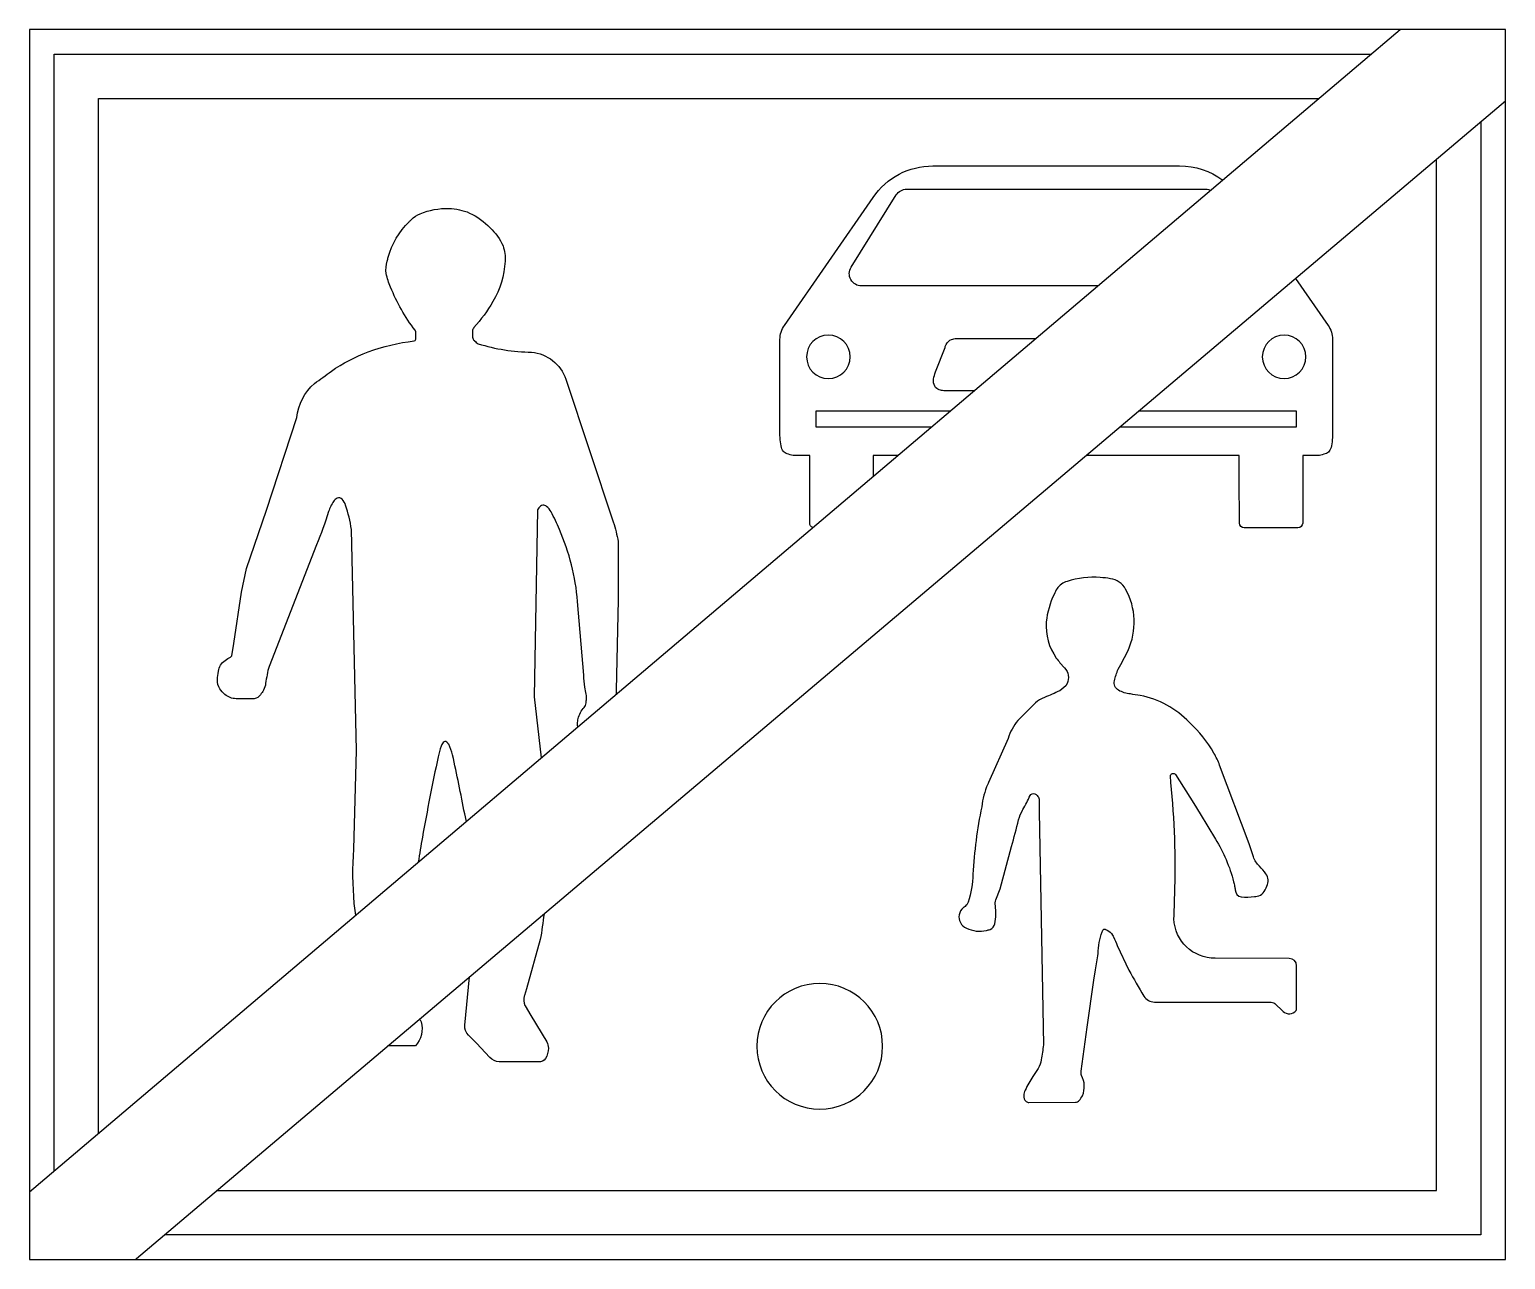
# Model space of a CAD drawing. Extents: x 138 to 1538, y 200 to 700.
# Drawn here: x 938 to 1538, y 200 to 700 of the extents above; entities that cross this region are included whole.
import ezdxf

# ---------------------------------------------------------------- set-up
doc = ezdxf.new("R2010")
doc.units = 0
doc.header["$MEASUREMENT"] = 0

msp = doc.modelspace()

# ---------------------------------------------------------------- linework, layer by layer
for points in [[(938.095, 227.483), (1495.32, 700.001)], [(948.095, 235.96), (948.095, 690), (1483.52, 690)], [(966.095, 251.226), (966.095, 672), (1084.61, 672), (1123.75, 672), (1462.3, 672)], [(981.112, 200), (981.564, 200.399), (1538.1, 671.02)], [(1528.1, 662.566), (1528.1, 210), (992.916, 210)], [(1014.2, 228), (1090.67, 228), (1131.38, 228), (1510.1, 228), (1510.1, 647.342)], [(1304.72, 538.374), (1257.92, 538.373), (1257.92, 544.93), (1312.45, 544.928)], [(1388.98, 544.927), (1453.05, 544.927), (1453.05, 538.377), (1381.24, 538.376)], [(1291.18, 526.897), (1281.05, 526.897), (1281.04, 518.294)]]:
    msp.add_lwpolyline(points)
msp.add_lwpolyline([(938.095, 200), (1538.1, 200), (1538.1, 700), (938.095, 700)], close=True)
for points in [[(1256.54, 497.524, -0.308822), (1255.27, 499.385), (1255.27, 526.897), (1248.77, 526.897, -0.00686267), (1248.5, 526.897, -0.0258792), (1246.11, 527.492, -0.152906), (1244.51, 528.552, -0.0999492), (1243.59, 530.695, -0.0520561), (1243.17, 537.553), (1243.17, 574.053, -0.152249), (1244.95, 579.734), (1281.02, 631.774, -0.247875), (1305.32, 644.548), (1310.07, 644.566), (1324.55, 644.594), (1355.48, 644.567), (1386.4, 644.594), (1400.87, 644.566), (1405.63, 644.548, -0.160914), (1423.14, 638.797)], [(1372.37, 595.741), (1355.47, 595.741), (1276.34, 595.741, -0.588266), (1272.1, 603.385), (1290.42, 632.747, -0.258323), (1294.66, 635.097), (1355.48, 635.097), (1416.29, 635.097, -0.10323), (1418.28, 634.678)], [(1070.8, 340.016), (1070.08, 344.772, -0.036382), (1069.89, 366.82), (1071, 406.9), (1069, 496.769, 0.0373373), (1066.6, 506.649, 0.109924), (1065.2, 509.048, 0.307207), (1063.2, 509.499, 0.134078), (1061.7, 508.18, 0.0845675), (1059.7, 504.019, -0.0237169), (1054.76, 490.535), (1035.45, 441.109, 0.0439915), (1034.66, 437.693, 0.00647287), (1034.08, 434.21, -0.117497), (1033.2, 431.4, -0.0519657), (1031.98, 429.592, -0.236658), (1029.46, 427.971), (1022.05, 427.98, -0.185426), (1017.53, 429.71, -0.08867), (1015.49, 432.024, -0.192389), (1014.55, 435.657, -0.0440956), (1014.89, 439.11, -0.208615), (1017.58, 443.535, -0.0802907), (1019.86, 444.864, 0.109223), (1020.33, 445.375), (1021.09, 450.364), (1024.31, 471.283), (1026.3, 480.87), (1034.4, 504.66), (1046.77, 542.229, -0.19115), (1053.95, 556.144, 0.00548646), (1060.79, 561.106, -0.0663507), (1075.73, 568.912, -0.0611046), (1094.42, 573.404, 0.33283), (1095.2, 574.089), (1095.2, 577.082, 0.152054), (1094.83, 577.753, -0.0684808), (1084.9, 595.219, -0.0500101), (1083.1, 600.79, -0.10726), (1083.5, 605.819, -0.00639781), (1083.9, 607.399, -0.134293), (1092.4, 621.81, -0.020742), (1093.3, 622.699, -0.0930791), (1096.88, 625.132, -0.0983647), (1108.5, 627.298, -0.0945542), (1117, 625.41, -0.0948356), (1125.3, 619.39, -0.103789), (1130.6, 612, -0.101089), (1131.4, 605.79, -0.121024), (1126.5, 589.379, -0.0426373), (1118.77, 578.826, 0.195843), (1118.2, 577.324), (1118.2, 574.977, 0.201254), (1118.92, 573.539, 0.00711821), (1119, 573.459, 0.0693643), (1120.49, 572.242, 0.0698997), (1142.16, 568.834, -0.297392), (1156.1, 557.879), (1175.4, 499.809, -0.026323), (1177.45, 491.85), (1177.45, 491.719), (1177.35, 468.217), (1176.62, 431.408, -0.0257226), (1176.61, 429.739)], [(1452.75, 598.845), (1465.99, 579.734, -0.152249), (1467.77, 574.053), (1467.77, 537.553, -0.0520561), (1467.35, 530.695, -0.0999492), (1466.44, 528.552, -0.152906), (1464.83, 527.492, -0.0258792), (1462.44, 526.897, -0.00686267), (1462.17, 526.897), (1455.67, 526.897), (1455.67, 499.385, -0.41398), (1453.67, 497.387), (1451.92, 497.388), (1451.31, 497.388), (1431.93, 497.39, -0.413287), (1429.93, 499.385), (1429.9, 517.741), (1429.89, 526.897), (1367.66, 526.897)], [(1322.14, 553.145), (1309.74, 553.145, -0.0256337), (1307.93, 553.546, -0.188865), (1306.08, 554.993, -0.151857), (1305.63, 557.889, -0.0449245), (1306.36, 560.786), (1310.27, 570.795, -0.014129), (1310.74, 571.943, -0.202647), (1312.94, 574.003, -0.0436628), (1314.9, 574.438), (1347.25, 574.438)], [(1161.02, 416.52, -0.122182), (1160.98, 418.868, -0.038707), (1161.18, 419.894, -0.152461), (1163.55, 424.394, 0.132524), (1164.34, 426.245, 0.0129899), (1164.5, 427.881, 0.0597239), (1164.3, 430.53), (1163.87, 432.698, -0.0206306), (1163.37, 437.597), (1160.9, 467.509, 0.0829898), (1153.5, 496.749, 0.0313325), (1150.1, 503.939, 0.0895222), (1148.3, 506.108, 0.17952), (1146.8, 506.608, 0.141595), (1145.8, 506.18, 0.101343), (1144.6, 504.759), (1143.3, 428.67), (1146.11, 403.879)], [(1115.71, 378.098), (1115, 381.2, 0.00465696), (1110.1, 405.14, 0.0550166), (1108.5, 409.42, 0.0821278), (1107.7, 410.36), (1107.3, 410.59, 0.252661), (1106.6, 410.49), (1106.2, 410.12, 0.0737247), (1105.4, 408.65, 0.0464317), (1104.2, 404.35, 0.00794477), (1097.8, 371.65, 0.013751), (1096.15, 361.514)], [(1147.26, 340.515, -0.0119171), (1145.74, 330.033), (1140.07, 309.992), (1139.31, 307.315), (1139.22, 306.979, 0.191856), (1139.5, 303.277), (1139.61, 303.096), (1141.92, 299.247), (1148.4, 288.41, -0.115826), (1149.02, 285.926, -0.134259), (1147.83, 281.65, -0.250913), (1144.99, 280.359), (1129.03, 280.33, -0.195536), (1125.24, 282.156), (1119.74, 287.948), (1116.5, 291.19, -0.223249), (1115.1, 295.19), (1116.94, 314.877)], [(1096.69, 297.757, -0.0114435), (1097.35, 296.565, -0.25856), (1094.96, 286.858), (1083.77, 286.826)]]:
    msp.add_lwpolyline(points, format="xyb")
for points in [[(1271.7, 566.946, 1), (1253.98, 566.946, 1)], [(1439.24, 566.946, 1), (1456.96, 566.946, 1)], [(1384.69, 447.59, 0.236974), (1383.69, 472.499, 0.242763), (1377.5, 476.749, 0.023152), (1373.4, 477.239, 0.0974549), (1359.9, 475.639, 0.192473), (1355.8, 472.709, 0.0721024), (1354.6, 470.389, 0.0829637), (1351.4, 459.219, 0.172488), (1355.5, 444.49, 0.0329449), (1357, 442.6), (1358.9, 440.5, -0.299272), (1359.9, 434.14, -0.141852), (1356.9, 431.21, -0.0233803), (1350.69, 428.49, 0.0963038), (1347, 426.27), (1339.89, 419.143, 0.0865496), (1335.88, 411.8), (1327.99, 393.846, 0.00969894), (1327.66, 393.194, 0.0795724), (1325.18, 384.038, 0.0370929), (1321.6, 356.6, -0.0774557), (1319.69, 345.3, -0.0779975), (1319.1, 344.23, -0.0120643), (1318.39, 343.492, 0.0421536), (1317.71, 343.024, 0.0053572), (1317.63, 342.956, 0.360245), (1316.56, 336.969, 0.199083), (1319, 334.707, 0.177124), (1327.12, 333.788, 0.0250979), (1328.57, 334.148, 0.268574), (1330.53, 336.503, 0.0717796), (1330.76, 343.806, -0.21129), (1330.96, 346.233), (1332.66, 350.732), (1337.3, 367.882, 0.00488798), (1340.17, 378.772, -0.0568606), (1341.81, 382.695), (1341.95, 382.951, 0.0289776), (1344.85, 388.631, -0.36687), (1346.76, 389.345, -0.159349), (1347.75, 388.558, -0.128772), (1348.5, 387.102, -0.00833498), (1348.57, 383.358), (1348.59, 381.985), (1350.28, 287.245, -0.00989725), (1349.4, 281.2, -0.0814773), (1348.15, 277.627, -0.0141045), (1345.95, 274.405, 0.0423434), (1342.9, 268.819, 0.139713), (1342.3, 266.669, 0.288395), (1343.21, 264.288, 0.0768537), (1343.85, 263.94, 0.100418), (1344.3, 263.862), (1363.34, 263.895, 0.231888), (1364.79, 264.586, 0.0742874), (1366.13, 266.593, 0.236195), (1365.7, 274.762, -0.157956), (1365.66, 276.501), (1368.09, 294.436), (1370.74, 313.599), (1371.43, 317.796, 0.0183756), (1372.47, 324.322, -0.0837672), (1374.17, 333.191, -0.00766892), (1374.43, 333.82, -0.149271), (1374.8, 334.22, -0.0887834), (1375.15, 334.307, -0.0203869), (1375.54, 334.189, -0.0266411), (1376.18, 333.877, -0.14), (1378.35, 331.853, -0.0372135), (1378.73, 331.122, -0.0143746), (1380.28, 327.588), (1385, 317.63, 0.0106227), (1391.1, 307.06, 0.26111), (1395.4, 304.66), (1442.8, 304.58, -0.198197), (1444.8, 303.67), (1447.18, 301.31, 0.400212), (1452.49, 300.659, 0.12405), (1453.01, 301.198, 0.145086), (1453.19, 302.043), (1453.19, 319.37, 0.413101), (1450.19, 322.37), (1420.1, 322.43, -0.402157), (1403.3, 338.481, 0.00498761), (1403.62, 348.233, 0.0343366), (1402.09, 393.939), (1401.88, 396.546, -0.680793), (1403.91, 397.148), (1411.37, 385.369), (1413.92, 381.196), (1420.19, 370.93, -0.0750064), (1427.6, 353.58, -0.0124915), (1428, 351.76, 0.0268118), (1428.25, 350.277, 0.361751), (1430.67, 347.36, 0.060311), (1436.07, 347.516, 0.00869101), (1437.2, 347.68, 0.176845), (1439.6, 349, 0.0779346), (1441.1, 351.75, 0.265331), (1440.69, 356.81, 0.0421609), (1438.1, 359.85, -0.110012), (1435.6, 363.65), (1433.9, 368.91), (1421.9, 400.97, 0.0389573), (1419.6, 405.83, 0.0761101), (1409.6, 418.31, 0.157471), (1389.6, 429.29, 0.00462291), (1385.6, 429.88, -0.101328), (1380.8, 431.39, -0.339555), (1379.19, 435.25, -0.0609516), (1380.69, 439.95, 0.00607769)], [(1233.8, 286.66, 1), (1284.9, 286.66, 1)]]:
    msp.add_lwpolyline(points, format="xyb", close=True)

doc.saveas('drawing.dxf')
